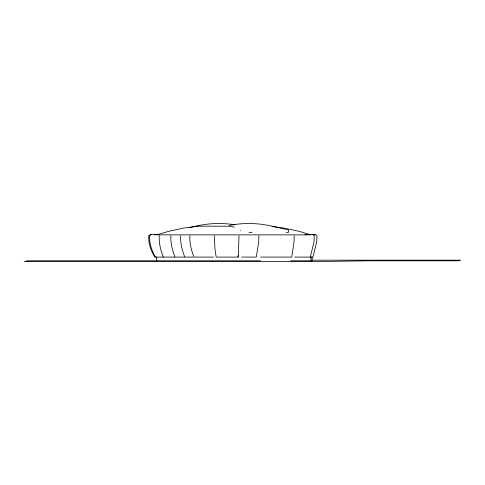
<?xml version="1.0" encoding="UTF-8"?>
<svg xmlns="http://www.w3.org/2000/svg" width="485" height="485" viewBox="0 0 485 485"><rect width="100%" height="100%" fill="white"/><g stroke="black" fill="none" stroke-linecap="round" stroke-linejoin="round"><path stroke-width="0.73" d="M214.267 235.777L214.97 248.957L216.152 257.086L238.305 257.086L239.014 235.777M159.225 235.777C158.801 243.07 160.68 250.339 163.33 257.086M170.902 235.777C170.477 243.07 172.351 250.339 175.006 257.086L184.361 257.086M180.687 235.777C180.262 243.07 182.142 250.339 184.791 257.086L193.054 257.086M189.877 235.777C189.453 243.07 191.326 250.339 193.982 257.086L213.564 257.086M310.273 257.086L314.062 241.73L314.262 235.777L312.619 234.504M26.081 261.397L26.887 260.791L260.578 260.791M151.278 234.504L149.659 235.777C149.059 243.27 151.787 250.666 155.485 257.086M459.38 260.184L458.822 260.791L370.158 260.791L327.096 261.397L24.25 261.397M154.097 235.049L155.121 234.504M189.205 227.665L199.244 225.367L207.04 224.191A147.876 123.796 77.1 0 1 230.696 224.191L235.037 224.834M196.637 226.537L198.674 226.192L229.654 226.192L234.4 227.125M229.084 225.367L237.032 224.191A147.876 123.796 -77.1 0 1 260.688 224.191L268.484 225.367L288.569 229.957L288.411 232.345L286.138 232.345M197.838 226.192L183.427 228.132L168.537 231.357L156.697 234.873L311.03 234.873L299.196 231.357L284.301 228.132L272.055 226.483M195.413 226.628L196.025 226.628M276.65 227.604L277.262 227.604M240.463 230.326L240.772 230.326M249.011 232.345L252.042 232.345M158.656 234.504L150.471 234.504L148.804 235.777C148.18 243.3 151.023 250.709 154.824 257.086L174.576 257.086M304.859 234.504L315.305 234.504L316.972 235.777L316.766 241.73L312.904 257.086L294.71 257.086M241.724 257.086L256.28 257.086L258.754 241.73L258.875 235.777M260.578 257.086L291.776 257.086L294.049 241.73L294.171 235.777M312.461 260.184L460.75 260.184M290.703 260.791L312.128 260.791L312.128 257.086M314.062 234.504L315.062 235.049M311.03 257.086L311.03 260.791M238.032 255.607L238.032 257.086M156.697 257.086L156.697 260.791"/></g></svg>
